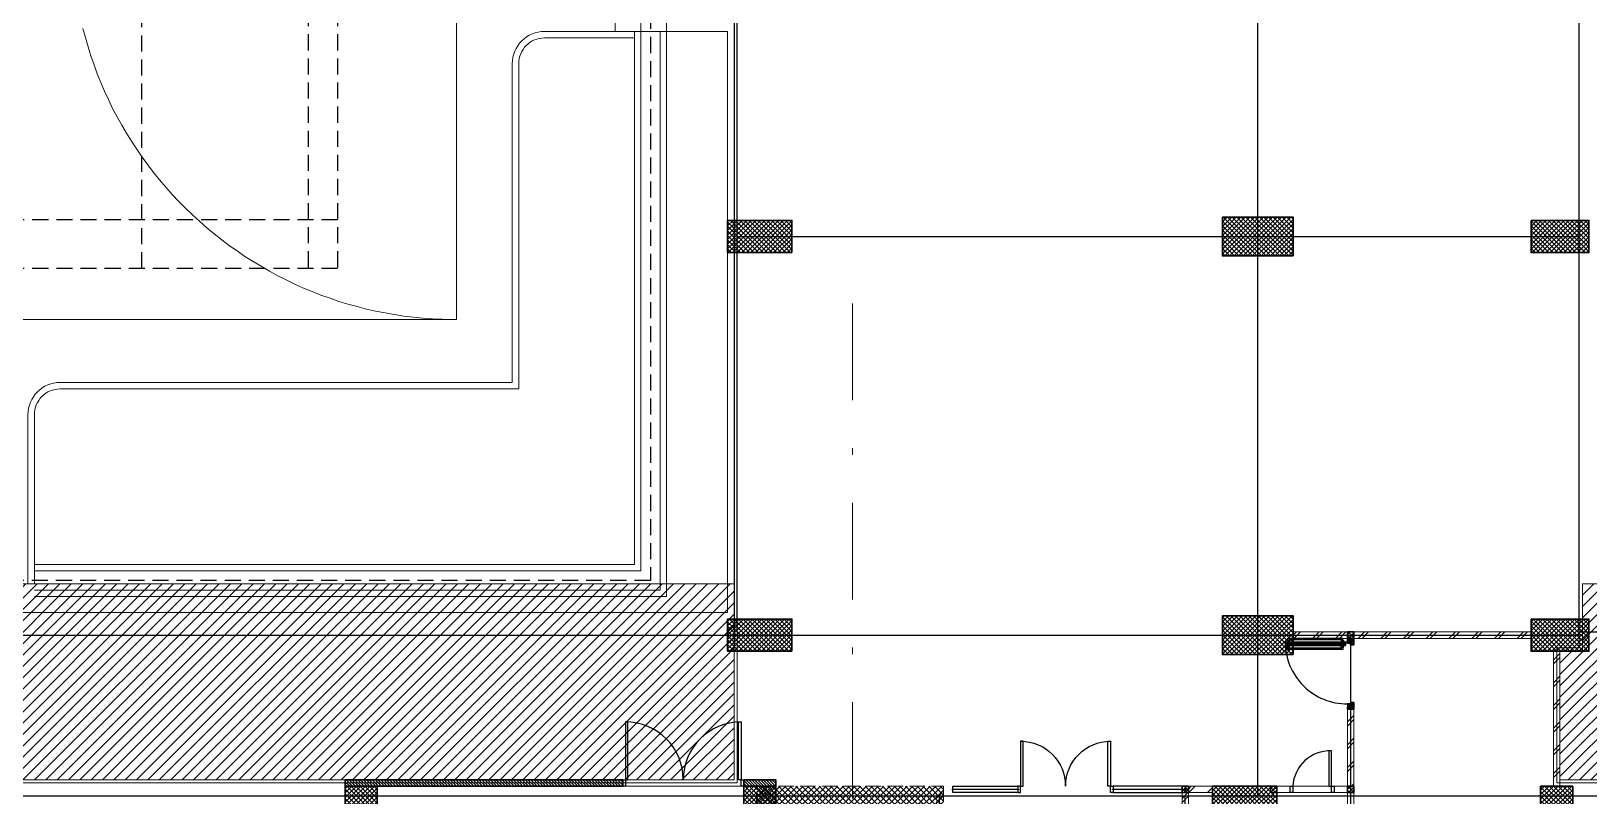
# Model space of a CAD drawing. Header units: inches. Extents: x -1 to 125, y -2 to 87.
# Drawn here: x 34.97 to 59.2, y 29.82 to 41.71 of the extents above; entities that cross this region are included whole.
import ezdxf

# ---------------------------------------------------------------- set-up
doc = ezdxf.new("R2010")
doc.units = ezdxf.units.IN
doc.header["$MEASUREMENT"] = 0
for name, pattern in [('$0$HIDDEN', [0.375, 0.25, -0.125]), ('ACAD_ISO02W100', [15, 12, -3]), ('DASHDOT', [1, 0.5, -0.25, 0, -0.25]), ('HelipadXX$0$Core-03$0$HIDDEN', [0.375, 0.25, -0.125])]:
    doc.linetypes.add(name, pattern=pattern)
doc.layers.get('defpoints').update_dxf_attribs({"color": 1})
for name, color, linetype in [('AR_BETON', 150, 'Continuous'), ('HID', 1, 'Continuous'), ('KACA', 151, 'Continuous'), ('Kusen', 30, 'Continuous'), ('LANTAI', 57, 'Continuous'), ('STL', 6, 'Continuous')]:
    doc.layers.add(name, color=color, linetype=linetype)
for name, color, linetype, lineweight in [('ars', 11, 'Continuous', 0), ('ars @ 1', 11, 'Continuous', 0), ('ARSIR', 31, 'Continuous', 5), ('KOL', 1, 'Continuous', 30), ('KOLOM', 4, 'Continuous', 9), ('lan', 7, 'Continuous', 15), ('LIFT', 15, 'Continuous', 15), ('NOT', 7, 'Continuous', 20), ('SANITAIR', 15, 'Continuous', 9), ('tem', 5, 'Continuous', 20), ('u', 6, 'Continuous', 20)]:
    doc.layers.add(name, color=color, linetype=linetype, lineweight=lineweight)
doc.layers.add('as', color=1, linetype='Continuous', plot=False)
doc.layers.add('POLYLINE TPAK', color=4, linetype='Continuous', lineweight=20, plot=False)
pattern_1 = [(45, (0, -5), (-0.03535534, 0.03535534), []), (135, (0, -5), (-0.03535534, -0.03535534), [])]
pattern_2 = [(45, (-37.6125, 3.035), (-0.1767767, 0.1767767), []), (45, (-37.55, 3.035), (-0.1767767, 0.1767767), [])]
pattern_3 = [(225, (1.1, 1e-06), (-0.014142, 0.014142), []), (135, (1.1, 1e-06), (0.014142, 0.014142), [])]
pattern_4 = [(315, (-2e-13, 1e-06), (0.014142, 0.014142), []), (45, (-2e-13, 1e-06), (-0.014142, 0.014142), [])]

# ---------------------------------------------------------------- blocks, each defined once
blk = doc.blocks.new('k1')
at = {"layer": 'ars'}
h = blk.add_hatch(dxfattribs=at)
h.set_pattern_fill('_USER', color=256, scale=0.05, angle=45, double=1, pattern_type=0)
h.set_pattern_definition(pattern_1)
h.paths.add_polyline_path([(-0.3, -0.55), (0.3, -0.55), (0.3, 0.55), (-0.3, 0.55)])
at = {"layer": 'KOL'}
blk.add_lwpolyline([(-0.3, -0.55), (0.3, -0.55), (0.3, 0.55), (-0.3, 0.55)], close=True, dxfattribs=at)
blk = doc.blocks.new('k3')
at = {"layer": 'ars'}
h = blk.add_hatch(dxfattribs=at)
h.set_pattern_fill('_USER', color=256, scale=0.05, angle=45, double=1, pattern_type=0)
h.set_pattern_definition([(45, (0, -5.05), (-0.03535534, 0.03535534), []), (135, (0, -5.05), (-0.03535534, -0.03535534), [])])
h.paths.add_polyline_path([(-0.25, -0.45), (0.25, -0.45), (0.25, 0.45), (-0.25, 0.45)])
at = {"layer": 'KOL'}
blk.add_lwpolyline([(-0.25, -0.45), (0.25, -0.45), (0.25, 0.45), (-0.25, 0.45)], close=True, dxfattribs=at)
blk = doc.blocks.new('k2')
at = {"layer": 'ars'}
h = blk.add_hatch(dxfattribs=at)
h.set_pattern_fill('_USER', color=256, scale=0.05, angle=45, double=1, pattern_type=0)
h.set_pattern_definition(pattern_1)
h.paths.add_polyline_path([(-0.25, -0.5), (0.25, -0.5), (0.25, 0.5), (-0.25, 0.5)])
at = {"layer": 'KOL'}
blk.add_lwpolyline([(-0.25, -0.5), (0.25, -0.5), (0.25, 0.5), (-0.25, 0.5)], close=True, dxfattribs=at)
blk = doc.blocks.new('K 10.10')
at = {"layer": 'ars'}
h = blk.add_hatch(dxfattribs=at)
h.set_pattern_fill('_USER', color=256, scale=0.05, angle=45, double=1, pattern_type=0)
h.set_pattern_definition([(45, (0, 0), (-0.035355339, 0.035355339), []), (135, (0, 0), (-0.035355339, -0.035355339), [])])
h.paths.add_polyline_path([(1560.538, 1380.407), (1560.638, 1380.407), (1560.638, 1380.507), (1560.538, 1380.507)])
at = {"layer": 'KOL'}
blk.add_lwpolyline([(1560.538, 1380.407), (1560.638, 1380.407), (1560.638, 1380.507), (1560.538, 1380.507)], close=True, dxfattribs=at)
blk = doc.blocks.new('P-70-DOBLE')
at = {"layer": 'Kusen'}
for points in [[(102.301, -17.94), (102.341, -17.94), (102.341, -18.04), (102.301, -18.04)], [(102.341, -18.04), (102.381, -18.04), (102.381, -18.74), (102.341, -18.74)], [(103.741, -18.04), (103.701, -18.04), (103.701, -18.74), (103.741, -18.74)], [(103.781, -17.94), (103.741, -17.94), (103.741, -18.04), (103.781, -18.04)]]:
    blk.add_lwpolyline(points, close=True, dxfattribs=at)
for centre, start, end in [((102.341, -18.04), 270, 360), ((103.741, -18.04), 180, 270)]:
    blk.add_arc(centre, 0.7, start, end, dxfattribs=at)
blk = doc.blocks.new('TENIS')
at = {"linetype": 'HelipadXX$0$Core-03$0$HIDDEN'}
for points in [[(-4.533, 13.391), (-10.64, 13.391), (-10.64, 0), (-4.533, 0), (-4.533, 13.391)], [(-10.171, 13.391), (-10.171, 0)], [(-7.584, 8.667), (-7.584, 13.391)], [(-5.007, 0), (-5.007, 13.391)], [(3.051, 0), (-3.045, 0), (-3.045, 13.391), (3.051, 13.391)], [(-3.045, 13.391), (3.051, 13.391), (3.051, 0), (-3.045, 0), (-3.045, 13.391)], [(-2.588, 0), (-2.588, 13.391)], [(0, 8.667), (0, 13.391)], [(2.593, 13.391), (2.593, 0)], [(10.645, 0), (4.554, 0), (4.554, 13.391), (10.645, 13.391)], [(4.554, 13.391), (10.645, 13.391), (10.645, 0), (4.554, 0), (4.554, 13.391)], [(5.012, 0), (5.012, 13.391)], [(7.6, 8.667), (7.6, 13.391)], [(10.187, 13.391), (10.187, 0)], [(-4.533, 12.628), (-10.64, 12.628)], [(-3.045, 12.628), (3.051, 12.628)], [(4.554, 12.628), (10.645, 12.628)], [(-4.533, 8.667), (-10.64, 8.667)], [(-3.045, 8.667), (3.051, 8.667)], [(4.554, 8.667), (10.645, 8.667)], [(-10.64, 6.695), (-4.533, 6.695)], [(-6.576, 6.695), (-6.063, 6.695)], [(3.051, 6.695), (-3.045, 6.695)], [(10.645, 6.695), (4.554, 6.695)], [(-10.64, 4.718), (-4.533, 4.718)], [(-7.584, 0), (-7.584, 4.718)], [(3.051, 4.718), (-3.045, 4.718)], [(0, 0), (0, 4.718)], [(10.645, 4.718), (4.554, 4.718)], [(7.6, 0), (7.6, 4.718)], [(-10.64, 0.757), (-4.533, 0.757)], [(3.051, 0.757), (-3.045, 0.757)], [(10.645, 0.757), (4.554, 0.757)]]:
    blk.add_lwpolyline(points, dxfattribs=at)
blk = doc.blocks.new('LAP.UTAMA')
for points in [[(-12.487, 14.982), (12.503, 14.982), (12.503, 0), (-12.487, 0), (-12.487, 14.982)], [(6.69, 4.527), (6.728, 4.385), (6.772, 4.244), (6.815, 4.102), (6.864, 3.96), (6.913, 3.824), (6.968, 3.688), (7.028, 3.552), (7.088, 3.421), (7.153, 3.285), (7.224, 3.154), (7.295, 3.023), (7.371, 2.898), (7.447, 2.773), (7.529, 2.648), (7.611, 2.528), (7.698, 2.408), (7.79, 2.288), (7.883, 2.173), (7.981, 2.059), (8.079, 1.945), (8.183, 1.836), (8.237, 1.787), (8.286, 1.732), (8.395, 1.629), (8.509, 1.525), (8.618, 1.427), (8.733, 1.335), (8.853, 1.242), (8.973, 1.149), (9.092, 1.068), (9.212, 0.981), (9.337, 0.904), (9.463, 0.828), (9.593, 0.752), (9.724, 0.681), (9.855, 0.616), (9.986, 0.55), (10.122, 0.49), (10.258, 0.436), (10.394, 0.381), (10.536, 0.332), (10.672, 0.283), (10.814, 0.24), (10.955, 0.201), (11.102, 0.163), (11.244, 0.131), (11.391, 0.103), (11.539, 0.076), (11.686, 0.054), (11.833, 0.038), (11.98, 0.022), (12.127, 0.011), (12.279, 0.005), (12.427, 0), (12.503, 0)]]:
    blk.add_lwpolyline(points)
blk = doc.blocks.new('LIFT PENUMPANG')
at = {"layer": 'LIFT'}
for points in [[(-0.705, 1.955), (-0.705, 1.83), (0.695, 1.83), (0.695, 1.955)], [(-0.835, 1.765), (-0.835, 0.085), (0.825, 0.085), (0.825, 1.765)], [(-0.805, 1.735), (-0.805, 0.235), (-0.455, 0.235), (-0.455, 0.085), (0.445, 0.085), (0.445, 0.235), (0.795, 0.235), (0.795, 1.735)], [(-0.455, 0.085), (0.445, 0.085), (0.445, 0.125), (-0.455, 0.125)], [(-0.455, 0.105), (0.445, 0.105), (0.445, 0.125), (-0.455, 0.125)], [(-0.455, 0.025), (0.445, 0.025), (0.445, 0.065), (-0.455, 0.065)], [(-0.455, 0.045), (0.445, 0.045), (0.445, 0.065), (-0.455, 0.065)], [(-0.455, -0.02), (0.445, -0.02), (0.445, 0.02), (-0.455, 0.02)], [(-0.455, 0), (0.445, 0), (0.445, 0.02), (-0.455, 0.02)], [(-0.01, 0.125), (0, 0.125), (0, 0.085), (-0.01, 0.085)], [(-0.01, 0.065), (0, 0.065), (0, 0.025), (-0.01, 0.025)], [(-0.01, 0.02), (0, 0.02), (0, -0.02), (-0.01, -0.02)]]:
    blk.add_lwpolyline(points, close=True, dxfattribs=at)
for points in [[(-0.455, -0.02), (-0.98, -0.02), (-0.98, 0.065), (0.97, 0.065), (0.97, -0.02), (0.445, -0.02)], [(-0.455, -0.02), (-0.455, -0.065), (-0.53, -0.32)], [(0.445, -0.02), (0.445, -0.065), (0.52, -0.32)]]:
    blk.add_lwpolyline(points, dxfattribs=at)
at = {"layer": 'KOLOM', "extrusion": (0, 0, -1), "zscale": -1, "rotation": 270}
blk.add_blockref('K 10.10', (-1379.877, 1560.318), dxfattribs=at)
at = {"layer": 'KOLOM', "extrusion": (0, 0, -1), "xscale": -1, "zscale": -1, "rotation": 90}
blk.add_blockref('K 10.10', (1379.887, 1560.318), dxfattribs=at)
blk = doc.blocks.new('P.60')
at = {"layer": 'Kusen'}
for points in [[(1472.835, 997.535), (1472.875, 997.535), (1472.875, 997.435), (1472.835, 997.435)], [(1472.875, 996.885), (1472.915, 996.885), (1472.915, 997.435), (1472.875, 997.435)], [(1473.475, 997.535), (1473.515, 997.535), (1473.515, 997.435), (1473.475, 997.435)]]:
    blk.add_lwpolyline(points, close=True, dxfattribs=at)
blk.add_arc((1472.895, 997.466), 0.581, 268.0266, 356.9943, dxfattribs=at)
blk = doc.blocks.new('LIFT TENGAH')
at = {"layer": 'ars'}
h = blk.add_hatch(dxfattribs=at)
h.set_pattern_fill('TEMBOK', color=256, scale=0.25)
h.set_pattern_definition([(45, (25.7678, -10.47464), (-0.1767767, 0.1767767), []), (45, (25.8303, -10.47464), (-0.1767767, 0.1767767), [])])
h.paths.add_polyline_path([(-0.115, 5.07), (-0.015, 5.07), (-0.015, 5.6), (-0.115, 5.6)])
h = blk.add_hatch(dxfattribs=at)
h.set_pattern_fill('TEMBOK', color=256, scale=0.25)
h.set_pattern_definition([(45, (29.5928, -10.47464), (-0.1767767, 0.1767767), []), (45, (29.6553, -10.47464), (-0.1767767, 0.1767767), [])])
h.paths.add_polyline_path([(3.71, 4.4), (3.81, 4.4), (3.81, 5.6), (3.71, 5.6)])
h = blk.add_hatch(dxfattribs=at)
h.set_pattern_fill('TEMBOK', color=256, scale=0.25)
h.set_pattern_definition([(45, (1.7978, -8.52464), (-0.1767767, 0.1767767), []), (45, (1.8603, -8.52464), (-0.1767767, 0.1767767), [])])
h.paths.add_polyline_path([(4.185, 5.6), (3.81, 5.6), (3.81, 5.7), (4.185, 5.7)])
h = blk.add_hatch(dxfattribs=at)
h.set_pattern_fill('TEMBOK', color=256, scale=0.25)
h.set_pattern_definition([(45, (3.0728, -8.52464), (-0.1767767, 0.1767767), []), (45, (3.1353, -8.52464), (-0.1767767, 0.1767767), [])])
h.paths.add_polyline_path([(5.395, 5.6), (5.085, 5.6), (5.085, 5.7), (5.395, 5.7)])
h = blk.add_hatch(dxfattribs=at)
h.set_pattern_fill('TEMBOK', color=256, scale=0.25)
h.set_pattern_definition([(45, (3.9628, -8.52464), (-0.1767767, 0.1767767), []), (45, (4.0253, -8.52464), (-0.1767767, 0.1767767), [])])
h.paths.add_polyline_path([(6.285, 5.6), (6.075, 5.6), (6.075, 5.7), (6.285, 5.7)])
h = blk.add_hatch(dxfattribs=at)
h.set_pattern_fill('TEMBOK', color=256, scale=0.25)
h.set_pattern_definition([(45, (-33.865, -7.775), (-0.1767767, 0.1767767), []), (45, (-33.8025, -7.775), (-0.1767767, 0.1767767), [])])
h.paths.add_polyline_path([(6.285, 5.6), (6.385, 5.6), (6.385, 5.1), (6.285, 5.1)])
h = blk.add_hatch(dxfattribs=at)
h.set_pattern_fill('TEMBOK', color=256, scale=0.25)
h.set_pattern_definition([(45, (30.8678, -10.87464), (-0.1767767, 0.1767767), []), (45, (30.9303, -10.87464), (-0.1767767, 0.1767767), [])])
h.paths.add_polyline_path([(4.985, 4.4), (5.085, 4.4), (5.085, 5.2), (4.985, 5.2)])
h = blk.add_hatch(dxfattribs=at)
h.set_pattern_fill('TEMBOK', color=256, scale=0.25)
h.set_pattern_definition([(45, (-0.87266, -7.475), (-0.1767767, 0.1767767), []), (45, (-0.81016, -7.475), (-0.1767767, 0.1767767), [])])
h.paths.add_polyline_path([(6.385, 3.2), (6.385, 5), (6.285, 5), (6.285, 3.2)])
h = blk.add_hatch(dxfattribs=at)
h.set_pattern_fill('TEMBOK', color=256, scale=0.25)
h.set_pattern_definition([(315, (-4.09, 47.955), (-0.1767767, -0.1767767), []), (315, (-4.0275, 47.955), (-0.1767767, -0.1767767), [])])
h.paths.add_polyline_path([(3.81, 4.4), (3.81, 4.3), (4.305, 4.3), (4.305, 4.4)])
h = blk.add_hatch(dxfattribs=at)
h.set_pattern_fill('TEMBOK', color=256, scale=0.25)
h.set_pattern_definition([(315, (-2.11, 47.955), (-0.1767767, -0.1767767), []), (315, (-2.0475, 47.955), (-0.1767767, -0.1767767), [])])
h.paths.add_polyline_path([(6.285, 4.3), (5.085, 4.3), (5.085, 4.4), (6.285, 4.4)])
h = blk.add_hatch(dxfattribs=at)
h.set_pattern_fill('TEMBOK', color=256, scale=0.25)
h.set_pattern_definition([(45, (29.5928, -11.77464), (-0.1767767, 0.1767767), []), (45, (29.6553, -11.77464), (-0.1767767, 0.1767767), [])])
h.paths.add_polyline_path([(3.71, 3.78), (3.81, 3.78), (3.81, 4.3), (3.71, 4.3)])
h = blk.add_hatch(dxfattribs=at)
h.set_pattern_fill('TEMBOK', color=256, scale=0.25)
h.set_pattern_definition([(45, (25.7678, -13.14964), (-0.1767767, 0.1767767), []), (45, (25.8303, -13.14964), (-0.1767767, 0.1767767), [])])
h.paths.add_polyline_path([(-0.115, 1.875), (-0.015, 1.875), (-0.015, 3.82), (-0.115, 3.82)])
h = blk.add_hatch(dxfattribs=at)
h.set_pattern_fill('TEMBOK', color=256, scale=0.25)
h.set_pattern_definition([(45, (25.7678, -14.92464), (-0.1767767, 0.1767767), []), (45, (25.8303, -14.92464), (-0.1767767, 0.1767767), [])])
h.paths.add_polyline_path([(-0.115, 0.35), (-0.015, 0.35), (-0.015, 0.625), (-0.115, 0.625)])
at = {"layer": 'ars @ 1'}
h = blk.add_hatch(dxfattribs=at)
h.set_pattern_fill('TEMBOK', color=256, scale=0.25)
h.set_pattern_definition([(45, (1555.54661, -439.5552), (-0.176776695, 0.176776695), []), (45, (1555.60911, -439.5552), (-0.176776695, 0.176776695), [])])
h.paths.add_polyline_path([(3.81, 3), (3.81, 2.9), (6.285, 2.9), (6.285, 3)])
h = blk.add_hatch(dxfattribs=at)
h.set_pattern_fill('TEMBOK', color=256, scale=0.25)
h.set_pattern_definition([(45, (1555.45412, -401.6752), (-0.176776695, 0.176776695), []), (45, (1555.51662, -401.6752), (-0.176776695, 0.176776695), [])])
h.paths.add_polyline_path([(6.285, 0.1), (6.385, 0.1), (6.385, 2.4), (6.285, 2.4)])
h = blk.add_hatch(dxfattribs=at)
h.set_pattern_fill('TEMBOK', color=256, scale=0.25)
h.set_pattern_definition([(315, (1555.01661, 442.5552), (-0.176776695, -0.176776695), []), (315, (1555.07911, 442.5552), (-0.176776695, -0.176776695), [])])
h.paths.add_polyline_path([(3.81, 0.1), (3.71, 0.1), (3.71, 0.775), (3.81, 0.775)])
h = blk.add_hatch(dxfattribs=at)
h.set_pattern_fill('TEMBOK', color=256, scale=0.25)
h.set_pattern_definition([(315, (1555.54661, 442.5552), (-0.176776695, -0.176776695), []), (315, (1555.60911, 442.5552), (-0.176776695, -0.176776695), [])])
h.paths.add_polyline_path([(4.088, 0), (4.088, 0.1), (3.81, 0.1), (3.81, 0)])
at = {"layer": 'KOLOM'}
h = blk.add_hatch(dxfattribs=at)
h.set_pattern_fill('ANSI37', color=256, scale=0.02, style=0)
h.set_pattern_definition([(45, (244.1281, -148.2583), (-0.04490128, 0.04490128), []), (135, (244.1281, -148.2583), (-0.04490128, -0.04490128), [])])
h.paths.add_polyline_path([(0, 5.35), (0, 5.7), (-2.91, 5.7), (-2.91, 5.35)])
h = blk.add_hatch(dxfattribs=at)
h.set_pattern_fill('ANSI37', color=256, scale=0.02, style=0)
h.set_pattern_definition([(45, (244.1281, -153.6083), (-0.04490128, 0.04490128), []), (135, (244.1281, -153.6083), (-0.04490128, -0.04490128), [])])
h.paths.add_polyline_path([(0, 0), (0, 0.35), (-2.91, 0.35), (-2.91, 0)])
h = blk.add_hatch(dxfattribs=at)
h.set_pattern_fill('ANSI37', color=256, scale=0.02, style=0)
h.set_pattern_definition([(45, (250.513103, -153.6083), (-0.04490128, 0.04490128), []), (135, (250.513103, -153.6083), (-0.04490128, -0.04490128), [])])
h.paths.add_polyline_path([(4.088, 0.35), (4.088, 0), (6.385, 0), (6.385, 0.35)])
for p, q in [((5.995, 5.7), (5.435, 5.7)), ((6.035, 5.6), (5.435, 5.6)), ((4.985, 4.4), (3.81, 5.4)), ((3.81, 4.4), (4.985, 5.2))]:
    blk.add_line(p, q)
for points in [[(3.81, 5.4), (4.185, 5.4)], [(6.285, 5.4), (5.047, 4.4)], [(5.085, 5.4), (6.285, 5.4)], [(5.085, 5.4), (6.285, 4.4)]]:
    blk.add_lwpolyline(points)
at = {"layer": 'AR_BETON'}
for p, q in [((-2.675, 5.35), (-2.675, 0.35)), ((-2.475, 5.35), (-2.475, 0.35))]:
    blk.add_line(p, q, dxfattribs=at)
for points in [[(-0.365, 2.991), (-0.365, 3.297), (-0.165, 3.297), (-0.165, 2.997), (-0.115, 2.997), (-0.115, 3.347), (-0.265, 3.397), (-0.265, 3.447), (-0.355, 3.447), (-0.355, 3.397), (-0.415, 3.397), (-0.415, 2.991), (-0.365, 2.991)], [(-0.365, 3.297), (-0.365, 2.945)], [(-0.365, 2.704), (-0.365, 2.397), (-0.165, 2.397), (-0.165, 2.697), (-0.115, 2.697), (-0.115, 2.347), (-0.265, 2.297), (-0.265, 2.247), (-0.355, 2.247), (-0.355, 2.297), (-0.415, 2.297), (-0.415, 2.704), (-0.365, 2.704)], [(-0.365, 2.397), (-0.365, 2.75)]]:
    blk.add_lwpolyline(points, dxfattribs=at)
blk.add_lwpolyline([(-2.475, 2.75), (-0.115, 2.75), (-0.115, 2.945), (-2.475, 2.945)], close=True, dxfattribs=at)
at = {"layer": 'ars'}
for p, q in [((6.412, 4.25), (6.385, 4.25)), ((6.412, 4.25), (6.385, 4.25)), ((6.425, 0.144), (6.425, 4.225)), ((6.488, 0.206), (6.488, 4.225)), ((6.425, 3.95), (6.385, 3.95)), ((6.425, 3.65), (6.385, 3.65)), ((6.425, 3.35), (6.385, 3.35)), ((6.425, 3.05), (6.385, 3.05)), ((6.425, 2.75), (6.385, 2.75)), ((6.425, 2.45), (6.385, 2.45)), ((6.425, 2.15), (6.385, 2.15)), ((6.425, 1.85), (6.385, 1.85))]:
    blk.add_line(p, q, dxfattribs=at)
for radius, start, end in [(0.0512, 307.5719, 232.4281), (0.0312, 0, 180)]:
    blk.add_arc((6.456, 4.225), radius, start, end, dxfattribs=at)
at = {"layer": 'as'}
for p, q in [((-0.065, 0.05), (-0.065, 5.55)), ((3.76, 0.05), (3.76, 5.55))]:
    blk.add_line(p, q, dxfattribs=at)
at = {"layer": 'defpoints', "color": 2, "linetype": 'ACAD_ISO02W100', "ltscale": 0.02}
blk.add_lwpolyline([(-3.035, 4.8), (-2.685, 4.8), (-2.685, 0), (-3.035, 0)], close=True, dxfattribs=at)
at = {"layer": 'KOLOM', "linetype": 'ACAD_ISO02W100', "ltscale": 0.02}
for points in [[(-2.91, 5.7), (0, 5.7), (0, 5.35), (-2.91, 5.35)], [(-2.91, 0.35), (0, 0.35), (0, 0), (-2.91, 0)], [(4.088, 0.35), (6.385, 0.35), (6.385, 0), (4.088, 0)]]:
    blk.add_lwpolyline(points, close=True, dxfattribs=at)
at = {"layer": 'Kusen'}
for points in [[(3.71, 3.78), (3.71, 3.74), (3.81, 3.74), (3.81, 3.78)], [(3.71, 3.04), (3.71, 3), (3.81, 3), (3.81, 3.04)], [(3.81, 3.08), (3.81, 3.04), (4.51, 3.04), (4.51, 3.08)]]:
    blk.add_lwpolyline(points, close=True, dxfattribs=at)
blk.add_arc((3.81, 3.04), 0.7, 0, 90, dxfattribs=at)
at = {"layer": 'lan'}
for p, q in [((6.425, 4.15), (6.385, 4.15)), ((3.71, 3.74), (3.71, 3.04)), ((6.425, 3.85), (6.385, 3.85)), ((6.425, 3.55), (6.385, 3.55)), ((6.425, 3.25), (6.385, 3.25)), ((6.425, 2.95), (6.385, 2.95)), ((6.425, 2.65), (6.385, 2.65)), ((6.425, 2.35), (6.385, 2.35)), ((6.425, 2.05), (6.385, 2.05)), ((6.425, 1.75), (6.385, 1.75))]:
    blk.add_line(p, q, dxfattribs=at)
at = {"layer": 'tem'}
for points in [[(3.81, 4.4), (3.71, 4.4), (3.71, 5.6), (3.81, 5.6)], [(4.185, 5.6), (3.81, 5.6), (3.81, 5.7), (4.185, 5.7)], [(5.395, 5.6), (5.085, 5.6), (5.085, 5.7), (5.395, 5.7)], [(6.285, 5.6), (6.075, 5.6), (6.075, 5.7), (6.285, 5.7)], [(6.385, 4.4), (6.385, 5.6), (6.285, 5.6), (6.285, 4.4)], [(-0.015, 5.07), (-0.115, 5.07), (-0.115, 5.35), (-0.015, 5.35)], [(5.085, 4.4), (4.985, 4.4), (4.985, 5.2), (5.085, 5.2)], [(4.305, 4.3), (3.81, 4.3), (3.81, 4.4), (4.305, 4.4)], [(4.345, 4.4), (4.945, 4.4), (4.945, 4.3), (4.345, 4.3)], [(6.285, 4.3), (5.085, 4.3), (5.085, 4.4), (6.285, 4.4)], [(3.81, 3.78), (3.71, 3.78), (3.71, 4.3), (3.81, 4.3)], [(6.385, 3), (6.385, 4.3), (6.285, 4.3), (6.285, 3)], [(-0.015, 1.875), (-0.115, 1.875), (-0.115, 3.82), (-0.015, 3.82)], [(3.81, 3), (3.81, 2.9), (6.285, 2.9), (6.285, 3)], [(3.81, 2.025), (3.71, 2.025), (3.71, 2.9), (3.81, 2.9)], [(6.285, 0.35), (6.385, 0.35), (6.385, 2.9), (6.285, 2.9)], [(3.81, 0.1), (3.71, 0.1), (3.71, 0.775), (3.81, 0.775)], [(-0.015, 0.35), (-0.115, 0.35), (-0.115, 0.7), (-0.015, 0.7)], [(3.81, 0), (3.81, 0.1), (4.088, 0.1), (4.088, 0)]]:
    blk.add_lwpolyline(points, close=True, dxfattribs=at)
for p, rotation in [((-0.335, 4.45), 90), ((4.03, 1.395), 270)]:
    blk.add_blockref('LIFT PENUMPANG', p, dxfattribs=dict(rotation=rotation))
at = {"xscale": -1, "rotation": 90}
blk.add_blockref('LIFT PENUMPANG', (-0.335, 1.32), dxfattribs=at)
at = {"layer": 'KOLOM', "extrusion": (0, 0, -1), "xscale": -1, "zscale": -1, "rotation": 180}
for p in [(-1564.348, 1386.107), (-1566.923, 1386.107), (-1564.348, 1384.807), (-1565.623, 1384.807), (-1566.923, 1384.807), (-1564.348, 1383.407), (-1566.923, 1383.407), (-1564.348, 1380.507)]:
    blk.add_blockref('K 10.10', p, dxfattribs=at)
at = {"layer": 'Kusen', "rotation": 180}
blk.add_blockref('P.60', (1478.91, 1003.135), dxfattribs=at)
at = {"layer": 'Kusen', "xscale": -1}
blk.add_blockref('P.60', (1477.82, -993.135), dxfattribs=at)
blk = doc.blocks.new('D-P90')
at = {"layer": 'ars'}
h = blk.add_hatch(dxfattribs=at)
h.set_pattern_fill('ANSI37', color=256, scale=0.005, angle=-90, style=0)
h.set_pattern_definition([(45, (-1350.94906, -1248.591899), (0.01122532015, -0.01122532015), []), (315, (-1350.94906, -1248.591899), (-0.01122532015, -0.01122532015), [])])
h.paths.add_polyline_path([(0.009, -0.183, -0.414214), (0.01, -0.184), (0.01, -1.116, -0.414214), (0.009, -1.117), (-0.034, -1.117, 0.414214), (-0.037, -1.12), (-0.037, -1.142, -1), (-0.038, -1.142), (-0.038, -0.158, -1), (-0.037, -0.158), (-0.037, -0.181, 0.414214), (-0.034, -0.183)])
at = {"layer": 'as'}
for p, q in [((-0.04, -0.158), (-0.046, -0.158)), ((-0.042, -0.161), (-0.042, -0.155))]:
    blk.add_line(p, q, dxfattribs=at)
at = {"layer": 'HID'}
for p, q in [((-0.044, -0.125), (-0.092, -0.077)), ((-0.042, -0.123), (-0.091, -0.075)), ((-0.066, -0.147), (-0.023, -0.104)), ((-0.063, -0.147), (-0.023, -0.107)), ((0.966, -0.147), (0.923, -0.104)), ((0.963, -0.147), (0.923, -0.107)), ((0.942, -0.123), (0.991, -0.075)), ((0.944, -0.125), (0.992, -0.077))]:
    blk.add_line(p, q, dxfattribs=at)
for points in [[(-0.044, -0.125), (-0.044, -0.125), (-0.042, -0.123), (-0.042, -0.123)], [(0.944, -0.125), (0.944, -0.125), (0.942, -0.123), (0.942, -0.123)]]:
    blk.add_lwpolyline(points, dxfattribs=at)
at = {"layer": 'KOL'}
blk.add_line((0.97, -0.13), (0.97, -0.15), dxfattribs=at)
at = {"layer": 'Kusen', "ltscale": 2}
for p, q in [((-0.099, -0.221), (-0.099, -1.06)), ((-0.079, -0.241), (-0.079, -1.06)), ((-0.074, -0.211), (-0.04, -0.211)), ((-0.074, -0.221), (-0.074, -0.211)), ((-0.074, -0.251), (-0.074, -0.241)), ((-0.061, -0.251), (-0.061, -0.211)), ((-0.04, -0.251), (-0.04, -0.211)), ((0.046, -0.211), (0.012, -0.211)), ((0.012, -0.251), (0.012, -0.211)), ((0.033, -0.251), (0.033, -0.211)), ((0.046, -0.221), (0.046, -0.211)), ((0.046, -0.251), (0.046, -0.241)), ((0.053, -0.241), (0.053, -1.06)), ((0.073, -0.221), (0.073, -1.06)), ((-0.074, -0.251), (-0.04, -0.251)), ((0.046, -0.251), (0.012, -0.251)), ((-0.074, -1.05), (-0.04, -1.05)), ((-0.074, -1.05), (-0.074, -1.06)), ((-0.074, -1.08), (-0.074, -1.09)), ((-0.074, -1.09), (-0.04, -1.09)), ((-0.061, -1.05), (-0.061, -1.09)), ((-0.04, -1.05), (-0.04, -1.09)), ((0.046, -1.05), (0.012, -1.05)), ((0.012, -1.05), (0.012, -1.09)), ((0.046, -1.09), (0.012, -1.09)), ((0.033, -1.05), (0.033, -1.09)), ((0.046, -1.05), (0.046, -1.06)), ((0.046, -1.08), (0.046, -1.09))]:
    blk.add_line(p, q, dxfattribs=at)
at = {"layer": 'Kusen'}
for p, q in [((-0.042, -0.155), (-0.038, -0.156)), ((-0.042, -0.157), (-0.038, -0.158))]:
    blk.add_line(p, q, dxfattribs=at)
at = {"layer": 'Kusen', "ltscale": 2}
for points in [[(-0.099, -0.241), (-0.061, -0.241), (-0.061, -0.221), (-0.099, -0.221), (-0.099, -0.241)], [(0.073, -0.241), (0.033, -0.241), (0.033, -0.221), (0.073, -0.221), (0.073, -0.241)], [(-0.101, -1.06), (-0.061, -1.06), (-0.061, -1.08), (-0.101, -1.08), (-0.101, -1.06)], [(0.073, -1.06), (0.033, -1.06), (0.033, -1.08), (0.073, -1.08), (0.073, -1.06)]]:
    blk.add_lwpolyline(points, dxfattribs=at)
at = {"layer": 'Kusen'}
blk.add_circle((-0.042, -0.158), 0.001, dxfattribs=at)
for radius, start, end in [(0.0025, 75.7804, 11.3851), (0.961, 270, 0.4597)]:
    blk.add_arc((-0.042, -0.158), radius, start, end, dxfattribs=at)
at = {"layer": 'STL'}
for p, q in [((-0.038, -0.158), (-0.038, -1.142)), ((-0.037, -0.181), (-0.037, -0.158)), ((-0.034, -0.183), (0.009, -0.183)), ((0.01, -0.184), (0.01, -1.116)), ((-0.037, -1.12), (-0.037, -1.142)), ((-0.034, -1.117), (0.009, -1.117))]:
    blk.add_line(p, q, dxfattribs=at)
for points in [[(0, -0.1), (0, -0.103), (-0.019, -0.103, 0.414214), (-0.02, -0.105), (-0.02, -0.148, -0.414214), (-0.022, -0.15), (-0.068, -0.15, -0.414214), (-0.07, -0.148), (-0.07, -0.13), (-0.067, -0.13), (-0.067, -0.146, 0.414214), (-0.065, -0.147), (-0.024, -0.147, 0.414214), (-0.023, -0.146), (-0.023, -0.102, -0.414214), (-0.021, -0.1)], [(0.9, -0.1), (0.9, -0.103), (0.919, -0.103, -0.414214), (0.92, -0.105), (0.92, -0.148, 0.414214), (0.922, -0.15), (0.968, -0.15, 0.414214), (0.97, -0.148), (0.97, -0.13), (0.967, -0.13), (0.967, -0.146, -0.414214), (0.966, -0.147), (0.925, -0.147, -0.414214), (0.923, -0.146), (0.923, -0.102, 0.414214), (0.921, -0.1)]]:
    blk.add_lwpolyline(points, format="xyb", close=True, dxfattribs=at)
blk.add_lwpolyline([(0.009, -0.182), (-0.034, -0.182, -0.414214), (-0.035, -0.181), (-0.035, -0.158, 1), (-0.04, -0.158), (-0.04, -1.142, 1), (-0.035, -1.142), (-0.035, -1.12, -0.414214), (-0.034, -1.119), (0.009, -1.119, 0.414214), (0.012, -1.116), (0.012, -0.184)], format="xyb", dxfattribs=at)
for centre, radius, start, end in [((-0.038, -0.158), 0.00075, 0, 180), ((-0.034, -0.181), 0.0025, 180, 270), ((0.009, -0.184), 0.0025, 360, 90), ((0.009, -0.184), 0.001, 360, 90), ((-0.038, -1.142), 0.00075, 180, 0), ((-0.034, -1.12), 0.0025, 90, 180), ((0.009, -1.116), 0.001, 270, 0)]:
    blk.add_arc(centre, radius, start, end, dxfattribs=at)
blk = doc.blocks.new('PINTU DARURAT')
at = {"layer": 'ARSIR'}
h = blk.add_hatch(dxfattribs=at)
h.set_pattern_fill('_USER', color=256, scale=0.02, angle=315, style=0, double=1, pattern_type=0)
h.set_pattern_definition(pattern_4)
edge = h.paths.add_edge_path()
edge.add_line((0, 0), (0.1, 0))
edge.add_line((0.1, 0), (0.1, 0.05))
edge.add_line((0.1, 0.05), (0.077, 0.05))
edge.add_line((0.077, 0.05), (0.077, 0.096))
edge.add_arc((0.076, 0.096), 0.0015, 360, 450)
edge.add_line((0.075, 0.097), (0.035, 0.097))
edge.add_arc((0.035, 0.096), 0.0015, 90, 180)
edge.add_line((0.033, 0.096), (0.033, 0.08))
edge.add_line((0.033, 0.08), (0.03, 0.08))
edge.add_line((0.03, 0.08), (0.03, 0.1))
edge.add_line((0.03, 0.1), (0, 0.1))
edge.add_line((0, 0.1), (0, 0))
h = blk.add_hatch(dxfattribs=at)
h.set_pattern_fill('_USER', color=256, scale=0.02, angle=315, style=0, double=1, pattern_type=0)
h.set_pattern_definition(pattern_4)
edge = h.paths.add_edge_path()
edge.add_line((0, 0), (0.1, 0))
edge.add_line((0.1, 0), (0.1, 0.05))
edge.add_line((0.1, 0.05), (0.077, 0.05))
edge.add_line((0.077, 0.05), (0.077, 0.096))
edge.add_arc((0.076, 0.096), 0.0015, 360, 450)
edge.add_line((0.075, 0.097), (0.035, 0.097))
edge.add_arc((0.035, 0.096), 0.0015, 90, 180)
edge.add_line((0.033, 0.096), (0.033, 0.08))
edge.add_line((0.033, 0.08), (0.03, 0.08))
edge.add_line((0.03, 0.08), (0.03, 0.1))
edge.add_line((0.03, 0.1), (0, 0.1))
edge.add_line((0, 0.1), (0, 0))
h = blk.add_hatch(dxfattribs=at)
h.set_pattern_fill('_USER', color=256, scale=0.02, angle=315, style=0, double=1, pattern_type=0)
h.set_pattern_definition(pattern_3)
edge = h.paths.add_edge_path()
edge.add_line((1.1, 0), (1, 0))
edge.add_line((1, 0), (1, 0.05))
edge.add_line((1, 0.05), (1.023, 0.05))
edge.add_line((1.023, 0.05), (1.023, 0.096))
edge.add_arc((1.024, 0.096), 0.0015, -630, -540, ccw=False)
edge.add_line((1.024, 0.097), (1.065, 0.097))
edge.add_arc((1.065, 0.096), 0.0015, -360, -270, ccw=False)
edge.add_line((1.067, 0.096), (1.067, 0.08))
edge.add_line((1.067, 0.08), (1.07, 0.08))
edge.add_line((1.07, 0.08), (1.07, 0.1))
edge.add_line((1.07, 0.1), (1.1, 0.1))
edge.add_line((1.1, 0.1), (1.1, 0))
h = blk.add_hatch(dxfattribs=at)
h.set_pattern_fill('_USER', color=256, scale=0.02, angle=315, style=0, double=1, pattern_type=0)
h.set_pattern_definition(pattern_3)
edge = h.paths.add_edge_path()
edge.add_line((1.1, 0), (1, 0))
edge.add_line((1, 0), (1, 0.05))
edge.add_line((1, 0.05), (1.023, 0.05))
edge.add_line((1.023, 0.05), (1.023, 0.096))
edge.add_arc((1.024, 0.096), 0.0015, -630, -540, ccw=False)
edge.add_line((1.024, 0.097), (1.065, 0.097))
edge.add_arc((1.065, 0.096), 0.0015, -360, -270, ccw=False)
edge.add_line((1.067, 0.096), (1.067, 0.08))
edge.add_line((1.067, 0.08), (1.07, 0.08))
edge.add_line((1.07, 0.08), (1.07, 0.1))
edge.add_line((1.07, 0.1), (1.1, 0.1))
edge.add_line((1.1, 0.1), (1.1, 0))
at = {"layer": 'KOL'}
blk.add_line((1.1, 0.1), (1.1, 0), dxfattribs=at)
blk.add_line((1.1, 0.1), (1.1, 0), dxfattribs=at)
blk.add_line((1.1, 0.1), (1.1, 0), dxfattribs=at)
blk.add_line((1.1, 0.1), (1.1, 0), dxfattribs=at)
for points in [[(0, 0), (0.1, 0), (0.1, 0.05), (0.077, 0.05), (0.077, 0.096, 0.414214), (0.075, 0.097), (0.035, 0.097, 0.414214), (0.033, 0.096), (0.033, 0.08), (0.03, 0.08), (0.03, 0.1), (0, 0.1)], [(0, 0), (0.1, 0), (0.1, 0.05), (0.077, 0.05), (0.077, 0.096, 0.414214), (0.075, 0.097), (0.035, 0.097, 0.414214), (0.033, 0.096), (0.033, 0.08), (0.03, 0.08), (0.03, 0.1), (0, 0.1)], [(1.1, 0), (1, 0), (1, 0.05), (1.023, 0.05), (1.023, 0.096, -0.414214), (1.024, 0.097), (1.065, 0.097, -0.414214), (1.067, 0.096), (1.067, 0.08), (1.07, 0.08), (1.07, 0.1), (1.1, 0.1)], [(1.1, 0), (1, 0), (1, 0.05), (1.023, 0.05), (1.023, 0.096, -0.414214), (1.024, 0.097), (1.065, 0.097, -0.414214), (1.067, 0.096), (1.067, 0.08), (1.07, 0.08), (1.07, 0.1), (1.1, 0.1)]]:
    blk.add_lwpolyline(points, format="xyb", close=True, dxfattribs=at)
at = {"layer": 'Kusen', "xscale": -1, "rotation": 180}
blk.add_blockref('D-P90', (0.1, -0.05), dxfattribs=at)
blk = doc.blocks.new('A-DAS')
at = {"layer": 'ars'}
h = blk.add_hatch(dxfattribs=at)
h.set_pattern_fill('TEMBOK', color=256, scale=0.25)
h.set_pattern_definition(pattern_2)
h.paths.add_polyline_path([(2.345, 18.3), (2.345, 18.2), (1.5, 18.2), (1.5, 18.3)])
h = blk.add_hatch(dxfattribs=at)
h.set_pattern_fill('TEMBOK', color=256, scale=0.25)
h.set_pattern_definition(pattern_2)
h.paths.add_polyline_path([(5.2, 18.3), (5.2, 18.2), (2.445, 18.2), (2.445, 18.3)])
h = blk.add_hatch(dxfattribs=at)
h.set_pattern_fill('TEMBOK', color=256, scale=0.25)
h.set_pattern_definition([(45, (-1.70016, -32.665), (-0.1767767, 0.1767767), []), (45, (-1.63766, -32.665), (-0.1767767, 0.1767767), [])])
h.paths.add_polyline_path([(5.55, 15.9), (5.65, 15.9), (5.65, 17.99), (5.55, 17.99)])
h = blk.add_hatch(dxfattribs=at)
h.set_pattern_fill('TEMBOK', color=256, scale=0.25)
h.set_pattern_definition([(45, (-37.805, -26.225), (-0.1767767, 0.1767767), []), (45, (-37.7425, -26.225), (-0.1767767, 0.1767767), [])])
h.paths.add_polyline_path([(2.345, 15.9), (2.445, 15.9), (2.445, 17.1), (2.345, 17.1)])
h = blk.add_hatch(dxfattribs=at)
h.set_pattern_fill('ANSI31', color=256, scale=0.01, style=0)
h.set_pattern_definition([(315, (-28.55, 16), (-0.02245064, -0.02245064), [])])
h.paths.add_polyline_path([(-13.25, 16), (-8.93, 16), (-8.93, 15.9), (-13.25, 15.9)])
h = blk.add_hatch(dxfattribs=at)
h.set_pattern_fill('ANSI31', color=256, scale=0.01, style=0)
h.set_pattern_definition([(315, (-24.26, 16), (-0.02245064, -0.02245064), [])])
h.paths.add_polyline_path([(-7.05, 16), (-6.55, 16), (-6.55, 15.9), (-7.05, 15.9)])
blk.add_lwpolyline([(-7.2, 43.3), (-7.2, 18.05)])
at = {"layer": 'as'}
for p, q in [((0.95, 15.75), (0.95, 45.55)), ((-7.15, 18.3), (-7.15, 43.05)), ((5.95, 18.25), (5.95, 43.05)), ((-7.15, 24.45), (5.95, 24.45)), ((-37.8, 18.25), (-7.15, 18.25)), ((-7.15, 18.25), (5.95, 18.25)), ((2.395, 10.25), (2.395, 18.25)), ((5.95, 18.3), (36.6, 18.3)), ((-37.8, 15.75), (36.6, 15.75))]:
    blk.add_line(p, q, dxfattribs=at)
at = {"layer": 'as', "linetype": '$0$HIDDEN'}
for p, q in [((-8.5, 42.18), (-8.5, 19.1)), ((-8.5, 19.1), (-39.85, 19.1))]:
    blk.add_line(p, q, dxfattribs=at)
at = {"layer": 'KACA'}
for points in [[(-3.805, 15.853), (-2.773, 15.853), (-2.773, 15.848), (-3.805, 15.848)], [(-1.313, 15.853), (-0.16, 15.853), (-0.16, 15.848), (-1.313, 15.848)]]:
    blk.add_lwpolyline(points, close=True, dxfattribs=at)
at = {"layer": 'KOL'}
for points in [[(-13.25, 16), (-8.93, 16), (-8.93, 15.9), (-13.25, 15.9)], [(-7.05, 16), (-6.55, 16), (-6.55, 15.9), (-7.05, 15.9)]]:
    blk.add_lwpolyline(points, close=True, dxfattribs=at)
at = {"layer": 'Kusen'}
for points in [[(-8.89, 16), (-8.85, 16), (-8.85, 16.9), (-8.89, 16.9)], [(-7.09, 16), (-7.13, 16), (-7.13, 16.9), (-7.09, 16.9)], [(-8.89, 15.9), (-8.93, 15.9), (-8.93, 16), (-8.89, 16)], [(-7.05, 15.9), (-7.09, 15.9), (-7.09, 16), (-7.05, 16)], [(-2.783, 15.8), (-3.795, 15.8), (-3.795, 15.9), (-2.783, 15.9)], [(-1.303, 15.8), (-0.17, 15.8), (-0.17, 15.9), (-1.303, 15.9)]]:
    blk.add_lwpolyline(points, close=True, dxfattribs=at)
for centre, start, end in [((-8.89, 16), 0, 90), ((-7.09, 16), 90, 180)]:
    blk.add_arc(centre, 0.9, start, end, dxfattribs=at)
at = {"layer": 'lan'}
for p, q in [((-9.05, 27.64), (-9.05, 33.65)), ((-8.65, 27.64), (-8.65, 33.65)), ((-8.25, 27.64), (-8.25, 33.65)), ((-8.89, 15.9), (-7.09, 15.9))]:
    blk.add_line(p, q, dxfattribs=at)
for points in [[(-18.186, 19.05), (-18.186, 21.68, -0.414214), (-17.686, 22.18), (-10.65, 22.18), (-10.65, 27.14, -0.414214), (-10.15, 27.64), (-7.3, 27.64), (-7.3, 18.6), (-39.35, 18.6)], [(-18.086, 19.05), (-18.086, 21.68, -0.414214), (-17.686, 22.08), (-10.55, 22.08), (-10.55, 27.14, -0.414214), (-10.15, 27.54), (-8.75, 27.54)]]:
    blk.add_lwpolyline(points, format="xyb", dxfattribs=at)
at = {"layer": 'POLYLINE TPAK', "color": 3}
for points in [[(24.15, 58.85), (-25.35, 58.85), (-25.35, 60.75), (-31.65, 60.75), (-31.65, 58.85), (-38.1, 58.85), (-38.1, 45.35), (-7.15, 45.35), (-7.15, 43.3), (-7.15, 15.95), (-38.1, 15.95), (-38.1, 2.45), (-31.65, 2.45), (-31.65, 0.55), (-25.35, 0.55), (-25.35, 2.45), (24.15, 2.45)], [(36.9, 15.95), (5.6, 15.95), (5.6, 18.05), (5.95, 18.05), (5.95, 43.25), (5.6, 43.25), (5.6, 45.35), (36.9, 45.35)], [(6.1, 19.05), (6, 19.05), (6, 18), (5.65, 18), (5.65, 16), (36.95, 16), (36.95, 19.05), (6.1, 19.05)]]:
    blk.add_lwpolyline(points, dxfattribs=at)
blk.add_lwpolyline([(-38.15, 19.05), (-7.2, 19.05), (-7.2, 16), (-38.15, 16)], close=True, dxfattribs=at)
at = {"layer": 'SANITAIR'}
for p, q in [((-8.75, 27.64), (-8.75, 19.35)), ((-8.65, 27.64), (-8.65, 19.25)), ((-8.35, 27.64), (-8.35, 18.95)), ((-8.25, 27.64), (-8.25, 18.85)), ((-8.75, 19.35), (-18.086, 19.35)), ((-8.65, 19.25), (-18.086, 19.25)), ((-8.35, 18.95), (-18.086, 18.95)), ((-8.25, 18.85), (-18.086, 18.85))]:
    blk.add_line(p, q, dxfattribs=at)
at = {"layer": 'tem', "ltscale": 2}
for points in [[(2.345, 18.2), (2.345, 18.3), (1.5, 18.3), (1.5, 18.2)], [(5.2, 18.2), (5.2, 18.3), (2.445, 18.3), (2.445, 18.2)]]:
    blk.add_lwpolyline(points, close=True, dxfattribs=at)
at = {"layer": 'tem'}
for points in [[(5.65, 15.9), (5.65, 18), (5.55, 18), (5.55, 15.9)], [(2.445, 17.1), (2.445, 15.9), (2.345, 15.9), (2.345, 17.1)]]:
    blk.add_lwpolyline(points, close=True, dxfattribs=at)
at = {"color": 2, "xscale": -1, "rotation": 90.0000093378851}
blk.add_blockref('PINTU DARURAT', (2.445, 18.2), dxfattribs=at)
at = {"layer": 'KOL'}
for name, p, rotation in [('k1', (0.95, 24.45), 90), ('k2', (-6.8, 24.45), 90), ('k3', (5.65, 24.45), 270), ('k2', (-6.8, 18.25), 90), ('k1', (0.95, 18.25), 90), ('k3', (5.65, 18.25), 270), ('k2', (-13, 15.4), 180), ('k2', (0.745, 15.65), 90)]:
    blk.add_blockref(name, p, dxfattribs=dict(at, rotation=rotation))
for p in [(-6.8, 15.4), (5.6, 15.4)]:
    blk.add_blockref('k2', p, dxfattribs=at)
at = {"layer": 'KOLOM'}
blk.add_blockref('LAP.UTAMA', (-24.021, 23.159), dxfattribs=at)
at = {"layer": 'KOLOM', "extrusion": (0, 0, -1), "zscale": -1, "rotation": 90}
blk.add_blockref('K 10.10', (1378.062, -1542.338), dxfattribs=at)
blk.add_blockref('K 10.10', (1378.062, -1542.338), dxfattribs=at)
at = {"layer": 'lan', "color": 2, "xscale": -1, "rotation": 180}
blk.add_blockref('P-70-DOBLE', (-105.083, -2.14), dxfattribs=at)
at = {"layer": 'LANTAI'}
blk.add_blockref('TENIS', (-24.013, 23.955), dxfattribs=at)
at = {"layer": 'u'}
blk.add_blockref('LIFT TENGAH', (-3.94, 10.2), dxfattribs=at)

msp = doc.modelspace()

# ---------------------------------------------------------------- hatches: boundary and pattern name
at = {"layer": 'defpoints'}
h = msp.add_hatch(dxfattribs=at)
h.set_pattern_fill('ANSI31', color=256, style=0)
h.paths.add_polyline_path([(14.9523, 33.1162), (45.9023, 33.1162), (45.9023, 30.0662), (14.9523, 30.0662)])
h = msp.add_hatch(dxfattribs=at)
h.set_pattern_fill('ANSI31', color=256, style=0)
h.paths.add_polyline_path([(59.2023, 33.1162), (59.1023, 33.1162), (59.1023, 32.0662), (58.7523, 32.0662), (58.7523, 30.0662), (90.0523, 30.0662), (90.0523, 33.1162)])

# ---------------------------------------------------------------- linework, layer by layer
at = {"layer": 'NOT', "linetype": 'DASHDOT', "ltscale": 3}
msp.add_line((47.74314, 37.47243), (47.74314, 10.45424), dxfattribs=at)

# ---------------------------------------------------------------- block references
msp.add_blockref('A-DAS', (53.1023, 14.0662))

doc.saveas('drawing.dxf')
